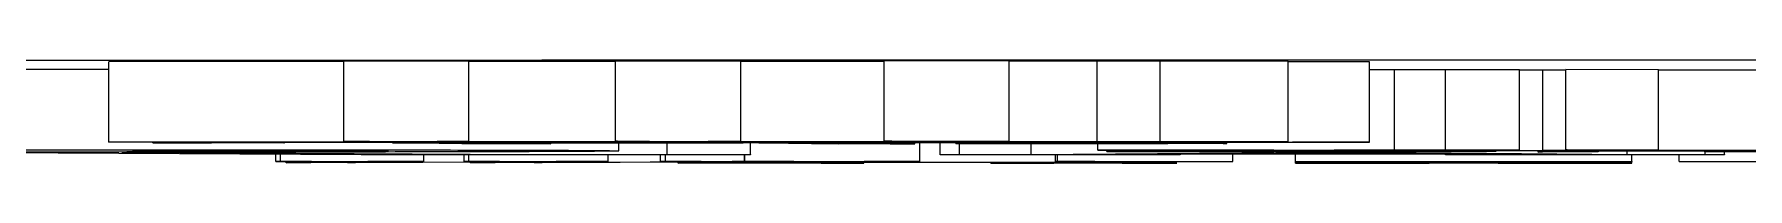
# Model space of a CAD drawing. Header units: millimetres. Extents: x 2251 to 4395, y 932 to 2449.
# Drawn here: x 3085.65 to 3107.01, y 1090.08 to 1091.37 of the extents above; entities that cross this region are included whole.
import ezdxf

# ---------------------------------------------------------------- set-up
doc = ezdxf.new("R2010")
doc.units = ezdxf.units.MM

msp = doc.modelspace()

# ---------------------------------------------------------------- linework, layer by layer
at = {"color": 7, "linetype": 'Continuous', "lineweight": 25}
for p, q in [((3089.504, 1091.344), (3086.576, 1091.343)), ((3086.576, 1090.343), (3086.576, 1091.343)), ((3091.063, 1091.349), (3089.504, 1091.35)), ((3089.504, 1090.35), (3089.504, 1091.35)), ((3091.063, 1090.349), (3091.063, 1091.349)), ((3092.894, 1091.346), (3091.063, 1091.345)), ((3094.456, 1091.351), (3092.894, 1091.352)), ((3092.894, 1090.352), (3092.894, 1091.352)), ((3094.456, 1090.351), (3094.456, 1091.351)), ((3096.244, 1091.347), (3094.456, 1091.346)), ((3097.8, 1091.352), (3096.244, 1091.353)), ((3096.244, 1090.353), (3096.244, 1091.353)), ((3097.8, 1090.352), (3097.8, 1091.352)), ((3098.897, 1091.348), (3097.8, 1091.347)), ((3099.683, 1091.35), (3098.897, 1091.348)), ((3098.897, 1090.348), (3098.897, 1091.348)), ((3101.28, 1091.348), (3099.683, 1091.35)), ((3099.683, 1090.35), (3099.683, 1091.35)), ((3101.28, 1090.348), (3101.28, 1091.348)), ((3102.295, 1091.341), (3101.28, 1091.342)), ((3102.295, 1090.341), (3102.295, 1091.341)), ((3102.604, 1091.243), (3102.295, 1091.243)), ((3103.24, 1091.244), (3102.604, 1091.243)), ((3102.604, 1090.243), (3102.604, 1091.243)), ((3104.164, 1091.242), (3103.24, 1091.244)), ((3103.24, 1090.244), (3103.24, 1091.244)), ((3104.164, 1090.242), (3104.164, 1091.242)), ((3104.453, 1091.236), (3104.164, 1091.236)), ((3104.742, 1091.239), (3104.453, 1091.239)), ((3104.453, 1091.239), (3104.453, 1090.239)), ((3105.898, 1091.244), (3104.742, 1091.245)), ((3104.742, 1090.245), (3104.742, 1091.245)), ((3105.898, 1090.244), (3105.898, 1091.244)), ((3107.458, 1091.239), (3105.898, 1091.239)), ((3089.723, 1090.183), (3084.156, 1090.215)), ((3086.576, 1090.343), (3090.048, 1090.345)), ((3087.215, 1090.342), (3086.576, 1090.343)), ((3086.737, 1090.215), (3091.804, 1090.189)), ((3087.125, 1090.332), (3087.125, 1090.342)), ((3087.803, 1090.343), (3087.215, 1090.342)), ((3087.506, 1090.334), (3087.506, 1090.343)), ((3090.118, 1090.344), (3087.803, 1090.343)), ((3088.173, 1090.338), (3088.173, 1090.343)), ((3088.173, 1090.338), (3088.446, 1090.338)), ((3088.446, 1090.338), (3088.446, 1090.343)), ((3088.446, 1090.338), (3088.587, 1090.337)), ((3088.587, 1090.337), (3088.587, 1090.343)), ((3088.587, 1090.337), (3100.361, 1090.341)), ((3088.657, 1090.102), (3088.657, 1090.189)), ((3094.104, 1090.338), (3088.659, 1090.336)), ((3088.777, 1090.334), (3088.777, 1090.336)), ((3089.504, 1090.35), (3091.063, 1090.349)), ((3090.113, 1090.333), (3090.113, 1090.336)), ((3090.113, 1090.333), (3091.148, 1090.332)), ((3091.392, 1090.34), (3090.441, 1090.339)), ((3091.063, 1090.349), (3090.67, 1090.348)), ((3090.67, 1090.348), (3090.932, 1090.345)), ((3090.932, 1090.345), (3090.932, 1090.349)), ((3090.932, 1090.345), (3093.452, 1090.346)), ((3093.521, 1090.345), (3091.001, 1090.344)), ((3091.148, 1090.332), (3091.148, 1090.337)), ((3091.148, 1090.332), (3094.484, 1090.333)), ((3094.556, 1090.332), (3091.22, 1090.331)), ((3091.22, 1090.331), (3092.085, 1090.32)), ((3092.085, 1090.32), (3091.227, 1090.319)), ((3091.392, 1090.34), (3091.392, 1090.344)), ((3092.085, 1090.32), (3092.085, 1090.331)), ((3092.894, 1090.352), (3094.456, 1090.351)), ((3092.934, 1090.232), (3092.934, 1090.332)), ((3093.538, 1090.186), (3093.538, 1090.332)), ((3094.785, 1090.342), (3093.832, 1090.34)), ((3094.456, 1090.351), (3094.05, 1090.35)), ((3094.05, 1090.35), (3094.335, 1090.346)), ((3094.484, 1090.333), (3094.104, 1090.338)), ((3094.335, 1090.346), (3094.335, 1090.35)), ((3094.335, 1090.346), (3096.786, 1090.347)), ((3096.855, 1090.346), (3094.405, 1090.345)), ((3094.578, 1090.186), (3094.578, 1090.332)), ((3094.785, 1090.342), (3094.785, 1090.345)), ((3100.502, 1090.34), (3094.988, 1090.338)), ((3094.988, 1090.338), (3095.368, 1090.334)), ((3095.368, 1090.334), (3095.368, 1090.338)), ((3095.368, 1090.334), (3098.635, 1090.335)), ((3098.912, 1090.334), (3095.44, 1090.333)), ((3096.626, 1090.319), (3095.673, 1090.318)), ((3096.244, 1090.353), (3097.8, 1090.352)), ((3096.626, 1090.319), (3096.626, 1090.333)), ((3096.688, 1090.1), (3096.688, 1090.333)), ((3096.941, 1090.186), (3096.941, 1090.333)), ((3097.137, 1090.325), (3097.137, 1090.333)), ((3097.196, 1090.324), (3097.137, 1090.325)), ((3098.129, 1090.343), (3097.181, 1090.341)), ((3097.184, 1090.186), (3097.184, 1090.324)), ((3097.8, 1090.352), (3097.397, 1090.351)), ((3097.397, 1090.351), (3097.672, 1090.347)), ((3097.672, 1090.347), (3097.672, 1090.351)), ((3097.672, 1090.347), (3098.897, 1090.348)), ((3101.28, 1090.348), (3097.741, 1090.347)), ((3098.074, 1090.188), (3098.074, 1090.334)), ((3098.074, 1090.188), (3101.226, 1090.214)), ((3098.129, 1090.343), (3098.129, 1090.347)), ((3098.635, 1090.335), (3098.635, 1090.34)), ((3098.635, 1090.335), (3099.131, 1090.336)), ((3098.897, 1090.348), (3099.683, 1090.35)), ((3098.905, 1090.243), (3098.905, 1090.334)), ((3099.426, 1090.242), (3098.905, 1090.243)), ((3098.905, 1090.243), (3102.604, 1090.243)), ((3099.541, 1090.326), (3098.912, 1090.334)), ((3099.692, 1090.196), (3098.964, 1090.189)), ((3099.021, 1090.225), (3099.021, 1090.243)), ((3099.657, 1090.223), (3099.021, 1090.225)), ((3099.131, 1090.336), (3099.131, 1090.34)), ((3099.131, 1090.336), (3100.374, 1090.335)), ((3099.137, 1090.235), (3099.137, 1090.242)), ((3099.657, 1090.234), (3099.137, 1090.235)), ((3099.137, 1090.235), (3101.101, 1090.235)), ((3099.683, 1090.35), (3101.28, 1090.348)), ((3103.327, 1090.196), (3099.692, 1090.196)), ((3099.692, 1090.186), (3099.692, 1090.196)), ((3100.374, 1090.335), (3099.842, 1090.334)), ((3099.842, 1090.334), (3100.471, 1090.326)), ((3101.55, 1090.211), (3099.854, 1090.197)), ((3099.854, 1090.197), (3103.246, 1090.197)), ((3099.888, 1090.337), (3100.502, 1090.34)), ((3099.888, 1090.337), (3099.888, 1090.34)), ((3100.119, 1090.336), (3099.888, 1090.337)), ((3099.934, 1090.186), (3099.934, 1090.196)), ((3100.361, 1090.341), (3100.361, 1090.348)), ((3100.361, 1090.341), (3100.844, 1090.343)), ((3100.471, 1090.326), (3100.471, 1090.34)), ((3100.517, 1090.325), (3100.517, 1090.348)), ((3100.589, 1090.099), (3100.589, 1090.196)), ((3101.101, 1090.242), (3100.812, 1090.242)), ((3100.844, 1090.343), (3100.844, 1090.348)), ((3100.844, 1090.343), (3102.295, 1090.341)), ((3101.101, 1090.234), (3101.044, 1090.234)), ((3101.101, 1090.235), (3101.101, 1090.242)), ((3101.101, 1090.226), (3101.101, 1090.234)), ((3101.226, 1090.214), (3102.437, 1090.215)), ((3101.372, 1090.099), (3101.372, 1090.196)), ((3101.631, 1090.211), (3101.55, 1090.211)), ((3103.246, 1090.197), (3101.631, 1090.211)), ((3104.164, 1090.242), (3101.853, 1090.242)), ((3101.853, 1090.242), (3101.853, 1090.235)), ((3101.853, 1090.235), (3102.488, 1090.235)), ((3103.818, 1090.234), (3101.853, 1090.234)), ((3101.853, 1090.234), (3101.853, 1090.227)), ((3101.853, 1090.227), (3103.818, 1090.228)), ((3102.437, 1090.215), (3102.437, 1090.234)), ((3102.437, 1090.215), (3105.508, 1090.188)), ((3102.488, 1090.235), (3102.488, 1090.242)), ((3102.488, 1090.235), (3103.009, 1090.236)), ((3102.604, 1090.243), (3103.24, 1090.244)), ((3103.009, 1090.236), (3103.009, 1090.242)), ((3103.009, 1090.236), (3103.818, 1090.234)), ((3103.24, 1090.244), (3104.164, 1090.242)), ((3103.243, 1090.186), (3103.243, 1090.196)), ((3104.133, 1090.188), (3103.327, 1090.196)), ((3103.566, 1090.186), (3103.566, 1090.193)), ((3103.818, 1090.236), (3103.818, 1090.242)), ((3104.338, 1090.234), (3103.818, 1090.236)), ((3103.818, 1090.236), (3110.81, 1090.236)), ((3103.818, 1090.234), (3103.818, 1090.236)), ((3103.818, 1090.228), (3103.818, 1090.234)), ((3103.818, 1090.228), (3103.875, 1090.228)), ((3103.875, 1090.235), (3103.875, 1090.228)), ((3104.453, 1090.229), (3104.396, 1090.232)), ((3104.396, 1090.232), (3105.147, 1090.232)), ((3104.396, 1090.218), (3104.396, 1090.232)), ((3104.396, 1090.218), (3104.453, 1090.221)), ((3105.147, 1090.219), (3104.396, 1090.218)), ((3105.147, 1090.237), (3104.453, 1090.239)), ((3104.453, 1090.239), (3104.8, 1090.239)), ((3104.453, 1090.221), (3104.453, 1090.229)), ((3104.742, 1090.245), (3105.898, 1090.244)), ((3105.609, 1090.238), (3105.147, 1090.237)), ((3105.147, 1090.232), (3105.147, 1090.237)), ((3105.147, 1090.232), (3106.823, 1090.232)), ((3106.476, 1090.231), (3105.147, 1090.231)), ((3105.147, 1090.231), (3105.147, 1090.219)), ((3105.898, 1090.244), (3105.494, 1090.243)), ((3105.494, 1090.243), (3105.494, 1090.239)), ((3105.494, 1090.239), (3107.516, 1090.239)), ((3105.508, 1090.188), (3105.508, 1090.231)), ((3110.464, 1090.238), (3105.609, 1090.238)), ((3107.112, 1090.235), (3105.725, 1090.235)), ((3106.476, 1090.22), (3106.476, 1090.231)), ((3107.17, 1090.221), (3106.476, 1090.22)), ((3106.479, 1090.186), (3106.479, 1090.22)), ((3106.722, 1090.186), (3106.722, 1090.221)), ((3106.823, 1090.232), (3107.112, 1090.235)), ((3106.823, 1090.232), (3106.823, 1090.235)), ((3088.657, 1090.102), (3088.717, 1090.102)), ((3088.861, 1090.102), (3088.657, 1090.102)), ((3088.717, 1090.102), (3088.717, 1090.189)), ((3088.717, 1090.102), (3090.505, 1090.102)), ((3088.786, 1090.083), (3088.786, 1090.102)), ((3088.786, 1090.083), (3089.091, 1090.101)), ((3089.093, 1090.083), (3088.786, 1090.083)), ((3091.198, 1090.094), (3089.093, 1090.083)), ((3089.805, 1090.1), (3089.551, 1090.088)), ((3089.551, 1090.088), (3089.653, 1090.088)), ((3089.653, 1090.088), (3091.329, 1090.097)), ((3089.653, 1090.088), (3089.653, 1090.093)), ((3094.578, 1090.183), (3089.723, 1090.183)), ((3090.445, 1090.101), (3090.291, 1090.101)), ((3090.505, 1090.102), (3090.445, 1090.101)), ((3090.505, 1090.102), (3090.505, 1090.183)), ((3091.006, 1090.101), (3091.006, 1090.183)), ((3091.16, 1090.101), (3091.006, 1090.101)), ((3091.006, 1090.101), (3091.065, 1090.101)), ((3091.065, 1090.101), (3091.065, 1090.183)), ((3091.065, 1090.101), (3092.801, 1090.101)), ((3091.084, 1090.082), (3091.3, 1090.094)), ((3091.084, 1090.082), (3091.084, 1090.093)), ((3091.391, 1090.082), (3091.084, 1090.082)), ((3091.3, 1090.094), (3091.198, 1090.094)), ((3091.329, 1090.097), (3091.439, 1090.1)), ((3094.288, 1090.098), (3091.391, 1090.082)), ((3092.154, 1090.099), (3091.878, 1090.087)), ((3091.878, 1090.087), (3091.98, 1090.087)), ((3091.98, 1090.087), (3093.922, 1090.098)), ((3091.98, 1090.087), (3091.98, 1090.092)), ((3092.741, 1090.1), (3092.589, 1090.1)), ((3092.801, 1090.101), (3092.741, 1090.1)), ((3092.801, 1090.101), (3092.801, 1090.183)), ((3093.456, 1090.1), (3093.456, 1090.183)), ((3093.61, 1090.1), (3093.456, 1090.1)), ((3093.456, 1090.1), (3093.516, 1090.1)), ((3093.516, 1090.1), (3093.516, 1090.183)), ((3093.516, 1090.1), (3094.502, 1090.1)), ((3093.538, 1090.186), (3094.578, 1090.186)), ((3093.673, 1090.081), (3093.673, 1090.095)), ((3093.673, 1090.081), (3093.702, 1090.082)), ((3095.962, 1090.081), (3093.673, 1090.081)), ((3093.702, 1090.082), (3093.702, 1090.095)), ((3093.702, 1090.082), (3093.962, 1090.082)), ((3093.922, 1090.098), (3093.968, 1090.099)), ((3093.962, 1090.082), (3093.962, 1090.097)), ((3094.467, 1090.082), (3095.116, 1090.098)), ((3094.502, 1090.1), (3094.502, 1090.183)), ((3094.502, 1090.1), (3094.503, 1090.1)), ((3094.503, 1090.183), (3094.503, 1090.1)), ((3094.503, 1090.1), (3096.688, 1090.1)), ((3094.578, 1090.186), (3094.578, 1090.183)), ((3094.987, 1090.099), (3094.783, 1090.099)), ((3094.99, 1090.099), (3094.987, 1090.099)), ((3095.63, 1090.09), (3095.299, 1090.082)), ((3095.299, 1090.082), (3095.304, 1090.082)), ((3098.699, 1090.09), (3095.63, 1090.09)), ((3095.948, 1090.098), (3095.657, 1090.091)), ((3095.657, 1090.091), (3098.726, 1090.091)), ((3095.73, 1090.081), (3095.73, 1090.09)), ((3095.73, 1090.081), (3095.99, 1090.081)), ((3095.99, 1090.081), (3095.962, 1090.081)), ((3095.99, 1090.081), (3095.99, 1090.09)), ((3096.661, 1090.099), (3096.453, 1090.099)), ((3096.688, 1090.1), (3096.661, 1090.099)), ((3096.941, 1090.184), (3096.941, 1090.186)), ((3096.941, 1090.186), (3097.184, 1090.186)), ((3099.934, 1090.184), (3096.941, 1090.184)), ((3097.574, 1090.08), (3097.574, 1090.09)), ((3097.574, 1090.08), (3097.603, 1090.081)), ((3099.862, 1090.08), (3097.574, 1090.08)), ((3097.603, 1090.081), (3097.603, 1090.09)), ((3097.603, 1090.081), (3097.863, 1090.081)), ((3097.863, 1090.081), (3097.863, 1090.09)), ((3098.368, 1090.082), (3098.699, 1090.09)), ((3098.368, 1090.082), (3098.368, 1090.09)), ((3098.377, 1090.099), (3098.377, 1090.184)), ((3098.585, 1090.099), (3098.377, 1090.099)), ((3098.377, 1090.099), (3098.404, 1090.099)), ((3098.404, 1090.099), (3098.404, 1090.184)), ((3098.404, 1090.099), (3100.589, 1090.099)), ((3098.726, 1090.091), (3099.017, 1090.098)), ((3099.849, 1090.097), (3099.2, 1090.082)), ((3099.2, 1090.082), (3099.204, 1090.081)), ((3099.631, 1090.081), (3099.631, 1090.092)), ((3099.631, 1090.081), (3099.891, 1090.081)), ((3099.692, 1090.186), (3099.934, 1090.186)), ((3099.891, 1090.081), (3099.862, 1090.08)), ((3099.934, 1090.186), (3099.934, 1090.184)), ((3100.562, 1090.098), (3100.354, 1090.098)), ((3100.589, 1090.099), (3100.562, 1090.098)), ((3101.372, 1090.099), (3105.564, 1090.099)), ((3101.372, 1090.098), (3101.372, 1090.099)), ((3102.568, 1090.098), (3101.372, 1090.098)), ((3101.372, 1090.08), (3101.372, 1090.098)), ((3105.564, 1090.08), (3101.372, 1090.08)), ((3101.372, 1090.08), (3101.372, 1090.08)), ((3101.372, 1090.08), (3102.568, 1090.08)), ((3102.568, 1090.08), (3102.568, 1090.098)), ((3103.037, 1090.081), (3103.037, 1090.097)), ((3103.243, 1090.184), (3103.243, 1090.186)), ((3103.243, 1090.186), (3103.566, 1090.186)), ((3106.722, 1090.184), (3103.243, 1090.184)), ((3103.9, 1090.097), (3103.9, 1090.081)), ((3105.564, 1090.098), (3104.368, 1090.098)), ((3104.368, 1090.08), (3104.368, 1090.098)), ((3104.368, 1090.08), (3105.564, 1090.08)), ((3105.564, 1090.099), (3105.564, 1090.184)), ((3105.564, 1090.099), (3105.564, 1090.098)), ((3105.564, 1090.08), (3105.564, 1090.098)), ((3105.564, 1090.08), (3105.564, 1090.08)), ((3106.153, 1090.099), (3106.153, 1090.184)), ((3106.153, 1090.099), (3108.574, 1090.1)), ((3106.189, 1090.098), (3106.153, 1090.099)), ((3106.497, 1090.098), (3106.189, 1090.098)), ((3106.479, 1090.186), (3106.722, 1090.186)), ((3106.722, 1090.186), (3106.722, 1090.184)), ((3107.861, 1090.082), (3107.01, 1090.098))]:
    msp.add_line(p, q, dxfattribs=at)
for points, knots in [([(3034.064, 1091.223), (3034.111, 1091.226), (3034.218, 1091.234), (3035.088, 1091.247), (3036.569, 1091.261), (3038.744, 1091.274), (3041.574, 1091.288), (3045.088, 1091.301), (3049.242, 1091.313), (3053.986, 1091.324), (3059.247, 1091.334), (3064.939, 1091.343), (3070.962, 1091.35), (3077.185, 1091.357), (3083.551, 1091.361), (3089.903, 1091.364), (3096.242, 1091.366), (3102.509, 1091.367), (3108.776, 1091.366), (3115.115, 1091.364), (3121.468, 1091.361), (3127.833, 1091.357), (3134.057, 1091.35), (3140.079, 1091.343), (3145.771, 1091.334), (3151.032, 1091.324), (3155.776, 1091.313), (3159.93, 1091.301), (3163.444, 1091.288), (3166.274, 1091.274), (3168.45, 1091.261), (3169.931, 1091.247), (3170.802, 1091.234), (3170.909, 1091.226), (3170.957, 1091.223)], [0, 0, 0, 0, 0.023828, 0.053273, 0.084485, 0.115699, 0.147957, 0.180726, 0.213842, 0.247136, 0.28043, 0.313546, 0.346314, 0.378573, 0.409785, 0.440999, 0.470442, 0.499888, 0.529332, 0.558778, 0.58999, 0.621203, 0.653462, 0.68623, 0.719347, 0.752641, 0.785934, 0.819051, 0.851819, 0.884078, 0.915289, 0.946503, 0.975948, 1, 1, 1, 1]), ([(3086.576, 1091.247), (3086.469, 1091.247), (3086.048, 1091.247), (3085.608, 1091.247), (3085.28, 1091.247)], [0, 0, 0, 0, 0.254888, 1, 1, 1, 1]), ([(3083.655, 1090.245), (3084.325, 1090.245), (3085.67, 1090.245), (3087.478, 1090.243), (3088.798, 1090.241), (3089.722, 1090.237), (3090.029, 1090.234), (3090.052, 1090.232), (3090.057, 1090.231)], [0, 0, 0, 0, 0.196061, 0.394111, 0.547436, 0.700125, 0.928087, 1, 1, 1, 1]), ([(3090.057, 1090.231), (3090.027, 1090.23), (3089.966, 1090.227), (3089.283, 1090.223), (3087.935, 1090.22), (3086.251, 1090.218), (3084.903, 1090.218), (3084.125, 1090.218), (3084.002, 1090.218)], [0, 0, 0, 0, 0.200351, 0.402646, 0.59747, 0.766762, 0.96323, 1, 1, 1, 1]), ([(3084.606, 1090.247), (3085.274, 1090.247), (3086.509, 1090.247), (3088.276, 1090.247), (3089.939, 1090.245), (3091.458, 1090.243), (3092.604, 1090.239), (3092.912, 1090.235), (3092.93, 1090.233), (3092.934, 1090.232)], [0, 0, 0, 0, 0.160365, 0.296332, 0.431737, 0.589347, 0.747826, 0.949128, 1, 1, 1, 1]), ([(3092.934, 1090.232), (3092.907, 1090.231), (3092.847, 1090.228), (3092.063, 1090.223), (3090.352, 1090.219), (3088.503, 1090.216), (3087.224, 1090.216), (3086.737, 1090.215)], [0, 0, 0, 0, 0.183074, 0.416875, 0.642834, 0.864166, 1, 1, 1, 1]), ([(3087.125, 1090.332), (3087.129, 1090.332), (3087.142, 1090.333), (3087.311, 1090.333), (3087.444, 1090.333), (3087.506, 1090.334)], [0, 0, 0, 0, 0.206018, 0.636041, 1, 1, 1, 1]), ([(3087.821, 1090.331), (3087.741, 1090.331), (3087.591, 1090.331), (3087.381, 1090.332), (3087.24, 1090.332), (3087.148, 1090.332), (3087.131, 1090.332), (3087.125, 1090.332)], [0, 0, 0, 0, 0.281585, 0.522569, 0.762523, 0.925805, 1, 1, 1, 1]), ([(3087.506, 1090.334), (3087.633, 1090.334), (3087.975, 1090.335), (3088.12, 1090.337), (3088.159, 1090.338), (3088.173, 1090.338)], [0, 0, 0, 0, 0.268239, 0.722981, 1, 1, 1, 1]), ([(3088.729, 1090.333), (3088.702, 1090.333), (3088.649, 1090.333), (3088.384, 1090.332), (3088.114, 1090.332), (3087.875, 1090.331), (3087.821, 1090.331)], [0, 0, 0, 0, 0.194719, 0.390632, 0.863045, 1, 1, 1, 1]), ([(3088.659, 1090.336), (3088.713, 1090.335), (3088.781, 1090.335), (3088.76, 1090.334), (3088.755, 1090.334)], [0, 0, 0, 0, 0.7846575, 1, 1, 1, 1]), ([(3090.048, 1090.345), (3089.99, 1090.345), (3089.879, 1090.347), (3089.701, 1090.349), (3089.569, 1090.35), (3089.504, 1090.35)], [0, 0, 0, 0, 0.361759, 0.680808, 1, 1, 1, 1]), ([(3091.227, 1090.319), (3091.134, 1090.32), (3090.949, 1090.323), (3090.591, 1090.328), (3090.283, 1090.331), (3090.113, 1090.333)], [0, 0, 0, 0, 0.307881, 0.615778, 1, 1, 1, 1]), ([(3090.441, 1090.339), (3090.404, 1090.34), (3090.343, 1090.341), (3090.227, 1090.342), (3090.154, 1090.343), (3090.118, 1090.344)], [0, 0, 0, 0, 0.437947, 0.718933, 1, 1, 1, 1]), ([(3091.001, 1090.344), (3091.032, 1090.344), (3091.092, 1090.343), (3091.216, 1090.342), (3091.323, 1090.341), (3091.392, 1090.34)], [0, 0, 0, 0, 0.2673365, 0.5346869, 1, 1, 1, 1]), ([(3093.452, 1090.346), (3093.393, 1090.347), (3093.281, 1090.348), (3093.097, 1090.35), (3092.962, 1090.351), (3092.894, 1090.352)], [0, 0, 0, 0, 0.353076, 0.676475, 1, 1, 1, 1]), ([(3093.832, 1090.34), (3093.788, 1090.341), (3093.723, 1090.342), (3093.611, 1090.344), (3093.551, 1090.345), (3093.521, 1090.345)], [0, 0, 0, 0, 0.499817, 0.749886, 1, 1, 1, 1]), ([(3094.405, 1090.345), (3094.435, 1090.345), (3094.496, 1090.344), (3094.612, 1090.343), (3094.719, 1090.342), (3094.785, 1090.342)], [0, 0, 0, 0, 0.278089, 0.556193, 1, 1, 1, 1]), ([(3095.673, 1090.318), (3095.576, 1090.319), (3095.381, 1090.322), (3094.999, 1090.327), (3094.721, 1090.33), (3094.556, 1090.332)], [0, 0, 0, 0, 0.2894212, 0.5788391, 1, 1, 1, 1]), ([(3095.44, 1090.333), (3095.555, 1090.331), (3095.787, 1090.328), (3096.164, 1090.324), (3096.461, 1090.321), (3096.626, 1090.319)], [0, 0, 0, 0, 0.307939, 0.615874, 1, 1, 1, 1]), ([(3096.786, 1090.347), (3096.727, 1090.348), (3096.617, 1090.349), (3096.437, 1090.351), (3096.308, 1090.352), (3096.244, 1090.353)], [0, 0, 0, 0, 0.3618324, 0.680859, 1, 1, 1, 1]), ([(3097.181, 1090.341), (3097.141, 1090.342), (3097.075, 1090.343), (3096.961, 1090.345), (3096.89, 1090.346), (3096.855, 1090.346)], [0, 0, 0, 0, 0.437841, 0.718884, 1, 1, 1, 1]), ([(3097.137, 1090.325), (3097.47, 1090.325), (3098.043, 1090.325), (3098.699, 1090.325), (3099.102, 1090.325), (3099.31, 1090.325), (3099.451, 1090.325), (3099.529, 1090.326), (3099.561, 1090.326), (3099.548, 1090.326), (3099.541, 1090.326)], [0, 0, 0, 0, 0.358025, 0.615683, 0.704922, 0.795041, 0.841826, 0.888488, 0.9407, 1, 1, 1, 1]), ([(3099.408, 1090.322), (3099.376, 1090.322), (3099.312, 1090.322), (3098.955, 1090.323), (3098.248, 1090.324), (3097.593, 1090.324), (3097.196, 1090.324)], [0, 0, 0, 0, 0.1072401, 0.2147204, 0.5251042, 1, 1, 1, 1]), ([(3097.741, 1090.347), (3097.77, 1090.346), (3097.829, 1090.345), (3097.951, 1090.344), (3098.06, 1090.343), (3098.129, 1090.343)], [0, 0, 0, 0, 0.267397, 0.53481, 1, 1, 1, 1]), ([(3099.021, 1090.225), (3099.37, 1090.225), (3099.893, 1090.225), (3100.584, 1090.226), (3100.929, 1090.226), (3101.101, 1090.226)], [0, 0, 0, 0, 0.499885, 0.7499286, 1, 1, 1, 1]), ([(3100.471, 1090.326), (3100.498, 1090.326), (3100.55, 1090.325), (3100.409, 1090.324), (3100.049, 1090.323), (3099.66, 1090.322), (3099.408, 1090.322)], [0, 0, 0, 0, 0.211302, 0.416468, 0.621501, 1, 1, 1, 1]), ([(3100.812, 1090.242), (3100.646, 1090.242), (3100.329, 1090.242), (3099.865, 1090.242), (3099.572, 1090.242), (3099.426, 1090.242)], [0, 0, 0, 0, 0.35686, 0.67714, 1, 1, 1, 1]), ([(3101.044, 1090.234), (3100.877, 1090.234), (3100.561, 1090.234), (3100.096, 1090.234), (3099.803, 1090.234), (3099.657, 1090.234)], [0, 0, 0, 0, 0.35686, 0.67714, 1, 1, 1, 1]), ([(3103.875, 1090.228), (3103.279, 1090.227), (3102.259, 1090.226), (3100.794, 1090.224), (3100.037, 1090.223), (3099.657, 1090.223)], [0, 0, 0, 0, 0.41234, 0.704495, 1, 1, 1, 1]), ([(3102.295, 1090.341), (3102.077, 1090.34), (3101.602, 1090.34), (3100.87, 1090.338), (3100.412, 1090.337), (3100.119, 1090.336)], [0, 0, 0, 0, 0.234297, 0.511813, 1, 1, 1, 1]), ([(3105.725, 1090.235), (3105.558, 1090.235), (3105.242, 1090.235), (3104.777, 1090.235), (3104.485, 1090.235), (3104.338, 1090.234)], [0, 0, 0, 0, 0.35686, 0.67714, 1, 1, 1, 1]), ([(3104.798, 1090.24), (3104.797, 1090.24), (3104.795, 1090.242), (3104.779, 1090.243), (3104.754, 1090.244), (3104.742, 1090.245)], [0, 0, 0, 0, 0.333361, 0.666606, 1, 1, 1, 1]), ([(3089.091, 1090.101), (3089.102, 1090.101), (3089.119, 1090.101), (3089.071, 1090.101), (3089.013, 1090.101), (3088.938, 1090.102), (3088.886, 1090.102), (3088.861, 1090.102)], [0, 0, 0, 0, 0.409045, 0.568709, 0.729731, 0.871998, 1, 1, 1, 1]), ([(3090.291, 1090.101), (3090.226, 1090.101), (3090.126, 1090.101), (3089.994, 1090.101), (3089.907, 1090.101), (3089.839, 1090.101), (3089.818, 1090.1), (3089.805, 1090.1)], [0, 0, 0, 0, 0.286948, 0.445283, 0.603611, 0.766841, 1, 1, 1, 1]), ([(3091.439, 1090.1), (3091.446, 1090.1), (3091.458, 1090.1), (3091.401, 1090.1), (3091.303, 1090.101), (3091.204, 1090.101), (3091.16, 1090.101)], [0, 0, 0, 0, 0.280717, 0.477013, 0.764436, 1, 1, 1, 1]), ([(3091.804, 1090.189), (3091.975, 1090.188), (3092.239, 1090.187), (3092.911, 1090.186), (3093.317, 1090.186), (3093.538, 1090.186)], [0, 0, 0, 0, 0.454509, 0.703285, 1, 1, 1, 1]), ([(3092.589, 1090.1), (3092.542, 1090.1), (3092.466, 1090.1), (3092.359, 1090.1), (3092.282, 1090.1), (3092.21, 1090.1), (3092.174, 1090.1), (3092.158, 1090.099), (3092.154, 1090.099)], [0, 0, 0, 0, 0.2197284, 0.3604368, 0.5019622, 0.6296085, 0.9109721, 1, 1, 1, 1]), ([(3093.963, 1090.099), (3093.963, 1090.099), (3093.962, 1090.099), (3093.92, 1090.099), (3093.841, 1090.099), (3093.734, 1090.1), (3093.651, 1090.1), (3093.61, 1090.1)], [0, 0, 0, 0, 0.063168, 0.286153, 0.501453, 0.758451, 1, 1, 1, 1]), ([(3093.962, 1090.082), (3094.055, 1090.082), (3094.184, 1090.082), (3094.333, 1090.082), (3094.409, 1090.082), (3094.452, 1090.082), (3094.462, 1090.082), (3094.467, 1090.082)], [0, 0, 0, 0, 0.375821, 0.523807, 0.672057, 0.853203, 1, 1, 1, 1]), ([(3094.783, 1090.099), (3094.727, 1090.099), (3094.62, 1090.099), (3094.474, 1090.099), (3094.362, 1090.099), (3094.313, 1090.098), (3094.288, 1090.098)], [0, 0, 0, 0, 0.246987, 0.468153, 0.728462, 1, 1, 1, 1]), ([(3095.116, 1090.099), (3095.116, 1090.099), (3095.118, 1090.099), (3095.087, 1090.099), (3095.035, 1090.099), (3094.999, 1090.099), (3094.99, 1090.099)], [0, 0, 0, 0, 0.177122, 0.589108, 0.884827, 1, 1, 1, 1]), ([(3095.31, 1090.082), (3095.323, 1090.082), (3095.349, 1090.082), (3095.433, 1090.082), (3095.56, 1090.081), (3095.666, 1090.081), (3095.73, 1090.081)], [0, 0, 0, 0, 0.204883, 0.408937, 0.643499, 1, 1, 1, 1]), ([(3096.453, 1090.099), (3096.383, 1090.099), (3096.267, 1090.099), (3096.125, 1090.099), (3096.032, 1090.099), (3095.969, 1090.098), (3095.956, 1090.098), (3095.948, 1090.098)], [0, 0, 0, 0, 0.290077, 0.48445, 0.638173, 0.79153, 1, 1, 1, 1]), ([(3097.184, 1090.186), (3097.307, 1090.186), (3097.517, 1090.186), (3097.773, 1090.186), (3097.958, 1090.187), (3098.033, 1090.187), (3098.065, 1090.187), (3098.074, 1090.188)], [0, 0, 0, 0, 0.268165, 0.456817, 0.645375, 0.906381, 1, 1, 1, 1]), ([(3097.863, 1090.081), (3097.956, 1090.081), (3098.085, 1090.081), (3098.234, 1090.081), (3098.31, 1090.081), (3098.353, 1090.081), (3098.363, 1090.082), (3098.368, 1090.082)], [0, 0, 0, 0, 0.3758207, 0.5238074, 0.6720575, 0.8532035, 1, 1, 1, 1]), ([(3099.013, 1090.098), (3099.014, 1090.098), (3099.015, 1090.098), (3098.977, 1090.098), (3098.914, 1090.098), (3098.799, 1090.099), (3098.685, 1090.099), (3098.602, 1090.099), (3098.585, 1090.099)], [0, 0, 0, 0, 0.132198, 0.30903, 0.458399, 0.607839, 0.921168, 1, 1, 1, 1]), ([(3098.964, 1090.189), (3098.953, 1090.189), (3098.932, 1090.189), (3098.899, 1090.188), (3098.889, 1090.188), (3098.883, 1090.188)], [0, 0, 0, 0, 0.2502199, 0.5005081, 1, 1, 1, 1]), ([(3098.883, 1090.188), (3098.892, 1090.187), (3098.906, 1090.187), (3098.984, 1090.186), (3099.081, 1090.186), (3099.235, 1090.186), (3099.445, 1090.186), (3099.606, 1090.186), (3099.692, 1090.186)], [0, 0, 0, 0, 0.284135, 0.450473, 0.560568, 0.671794, 0.825494, 1, 1, 1, 1]), ([(3099.211, 1090.081), (3099.224, 1090.081), (3099.25, 1090.081), (3099.334, 1090.081), (3099.461, 1090.081), (3099.567, 1090.081), (3099.631, 1090.081)], [0, 0, 0, 0, 0.204883, 0.408937, 0.643499, 1, 1, 1, 1]), ([(3100.354, 1090.098), (3100.284, 1090.098), (3100.168, 1090.098), (3100.025, 1090.098), (3099.933, 1090.098), (3099.87, 1090.098), (3099.857, 1090.098), (3099.849, 1090.097)], [0, 0, 0, 0, 0.290077, 0.48445, 0.638173, 0.79153, 1, 1, 1, 1]), ([(3103.037, 1090.097), (3103.034, 1090.097), (3103.029, 1090.098), (3102.97, 1090.098), (3102.891, 1090.098), (3102.755, 1090.098), (3102.645, 1090.098), (3102.568, 1090.098)], [0, 0, 0, 0, 0.250411, 0.398556, 0.54744, 0.686236, 1, 1, 1, 1]), ([(3102.568, 1090.08), (3102.658, 1090.08), (3102.783, 1090.08), (3102.925, 1090.081), (3102.997, 1090.081), (3103.033, 1090.081), (3103.035, 1090.081), (3103.037, 1090.081)], [0, 0, 0, 0, 0.3640306, 0.510061, 0.6558643, 0.8438409, 1, 1, 1, 1]), ([(3103.566, 1090.186), (3103.653, 1090.186), (3103.794, 1090.186), (3103.962, 1090.186), (3104.07, 1090.186), (3104.143, 1090.186), (3104.194, 1090.186), (3104.206, 1090.187), (3104.214, 1090.187)], [0, 0, 0, 0, 0.25713, 0.418126, 0.515419, 0.613557, 0.771961, 1, 1, 1, 1]), ([(3104.368, 1090.098), (3104.297, 1090.098), (3104.181, 1090.098), (3104.043, 1090.098), (3103.958, 1090.098), (3103.907, 1090.097), (3103.902, 1090.097), (3103.9, 1090.097)], [0, 0, 0, 0, 0.294404, 0.487725, 0.643608, 0.799347, 1, 1, 1, 1]), ([(3103.9, 1090.081), (3103.903, 1090.081), (3103.908, 1090.081), (3103.966, 1090.081), (3104.061, 1090.081), (3104.199, 1090.08), (3104.308, 1090.08), (3104.368, 1090.08)], [0, 0, 0, 0, 0.210223, 0.375759, 0.542534, 0.746796, 1, 1, 1, 1]), ([(3104.214, 1090.187), (3104.212, 1090.187), (3104.21, 1090.187), (3104.194, 1090.188), (3104.157, 1090.188), (3104.133, 1090.188)], [0, 0, 0, 0, 0.25103, 0.502225, 1, 1, 1, 1]), ([(3105.508, 1090.188), (3105.55, 1090.187), (3105.634, 1090.187), (3105.82, 1090.186), (3106.08, 1090.186), (3106.307, 1090.186), (3106.441, 1090.186), (3106.479, 1090.186)], [0, 0, 0, 0, 0.25387, 0.509596, 0.715202, 0.920342, 1, 1, 1, 1]), ([(3107.01, 1090.098), (3106.997, 1090.098), (3106.977, 1090.098), (3106.896, 1090.098), (3106.801, 1090.098), (3106.663, 1090.098), (3106.559, 1090.098), (3106.497, 1090.098)], [0, 0, 0, 0, 0.2826647, 0.4248628, 0.5676053, 0.7445144, 1, 1, 1, 1])]:
    msp.add_open_spline(points, degree=3, knots=knots, dxfattribs=at)

doc.saveas('drawing.dxf')
